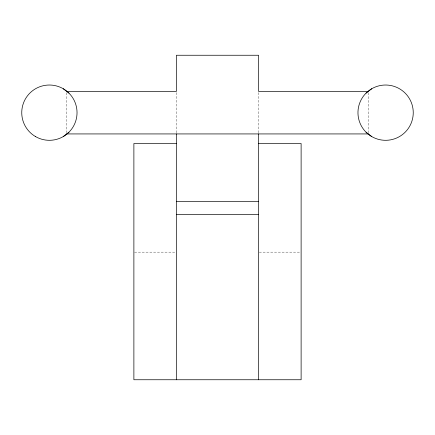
<?xml version="1.0" encoding="UTF-8"?>
<svg xmlns="http://www.w3.org/2000/svg" width="435" height="435" viewBox="0 0 435 435"><rect width="100%" height="100%" fill="white"/><g stroke="black" fill="none" stroke-linecap="round" stroke-linejoin="round"><path stroke-width="0.33" stroke-dasharray="2.17 1.63" d="M134.556 252.153L175.74 252.153M259.26 252.153L300.444 252.153M368.293 92.753L368.293 132.583M258.586 92.601L258.586 133.344M176.414 92.601L176.414 133.344M66.707 92.753L66.707 132.583"/><path stroke-width="0.65" d="M63.216 136.606L68.942 132.218M366.058 93.117L371.784 88.724A27.644 27.644 0 0 1 413.25 112.665A27.644 27.644 0 0 1 371.784 136.606L366.058 132.218M66.707 91.404L176.414 91.404L176.414 55.25L258.586 55.25L258.586 91.404L368.293 91.404M66.707 133.931L368.293 133.931M176.414 143.528L133.882 143.528L133.882 379.75L301.118 379.75L301.118 143.528L258.586 143.528M176.414 201.497L258.586 201.497M176.414 214.634L258.586 214.634M63.216 88.724L68.942 93.117M258.586 133.931L258.586 379.75M176.414 133.931L176.414 379.75M371.784 136.606A27.644 27.644 0 0 1 371.784 88.724M35.572 136.606A27.644 27.644 0 0 0 77.038 112.665A27.644 27.644 0 0 0 35.572 88.724A27.644 27.644 0 0 0 35.572 136.606"/></g></svg>
